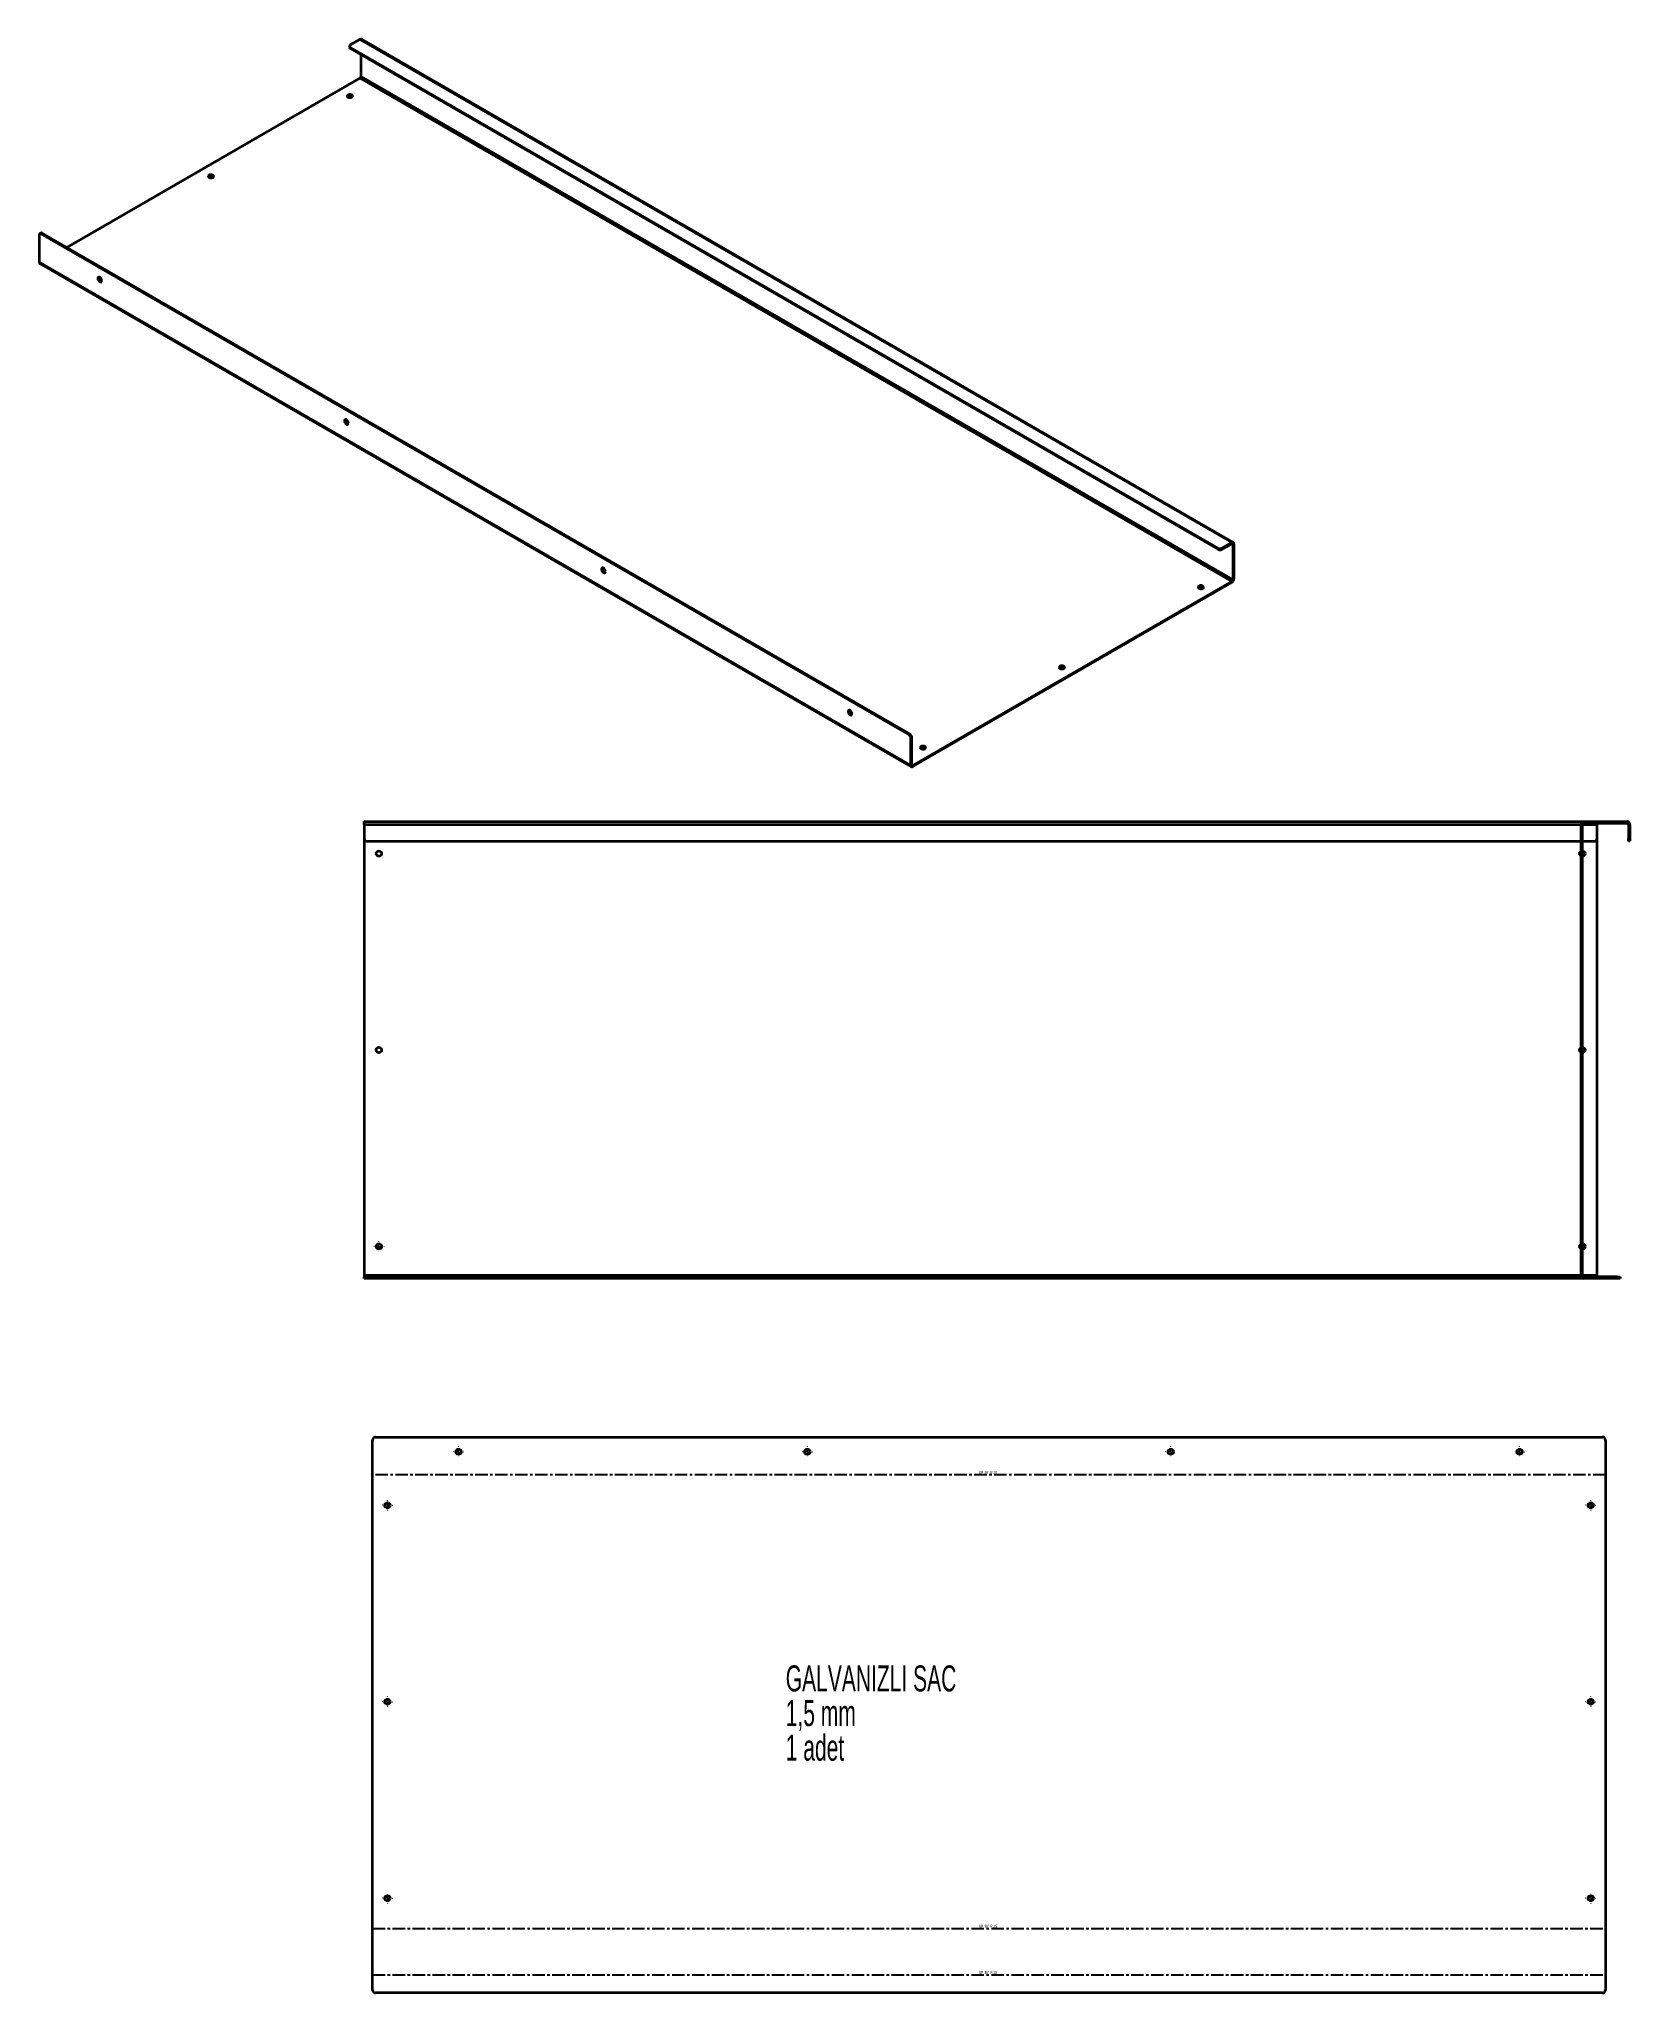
# Model space of a CAD drawing. Header units: millimetres. Extents: x -831 to 789, y -454 to 1535.
import ezdxf

# ---------------------------------------------------------------- set-up
doc = ezdxf.new("R2010")
doc.units = ezdxf.units.MM
doc.linetypes.add('CENTERX2', pattern=[20.32, 12.7, -2.54, 2.54, -2.54])
doc.styles.add('SLDTEXTSTYLE0', font='TXT', dxfattribs={"width": 0.605})
doc.styles.add('SLDTEXTSTYLE1', font='TXT', dxfattribs={"width": 0.5675})

# ---------------------------------------------------------------- blocks, each defined once
blk = doc.blocks.new('SW_NOTE_0')
at = {"color": 0, "linetype": 'Continuous', "lineweight": 0, "attachment_point": 1, "style": 'SLDTEXTSTYLE0'}
for s, insert, char_height in [('GALVANIZLI SAC', (0, 34.1), 26.458), ('1,5 mm', (0, -1.2), 26.46), ('1 adet', (0, -36.4), 26.46)]:
    blk.add_mtext(s, dxfattribs=dict(at, insert=insert, char_height=char_height))
blk = doc.blocks.new('SW_CENTERMARKSYMBOL_0')
at = {"color": 0, "linetype": 'Continuous', "lineweight": 18}
for p, q in [((-5, 0), (-5.25, 0)), ((0, 0), (-2.5, 0)), ((0, 5), (0, 5.25)), ((0, 0), (0, 2.5)), ((0, 0), (0, -2.5)), ((0, 0), (2.5, 0)), ((5, 0), (5.25, 0)), ((0, -5), (0, -5.25))]:
    blk.add_line(p, q, dxfattribs=at)
blk = doc.blocks.new('SW_CENTERMARKSYMBOL_1')
at = {"color": 0, "linetype": 'Continuous', "lineweight": 18}
for p, q in [((-5, 0), (-5.25, 0)), ((0, 0), (-2.5, 0)), ((0, 5), (0, 5.25)), ((0, 0), (0, 2.5)), ((0, 0), (0, -2.5)), ((0, 0), (2.5, 0)), ((5, 0), (5.25, 0)), ((0, -5), (0, -5.25))]:
    blk.add_line(p, q, dxfattribs=at)
blk = doc.blocks.new('SW_CENTERMARKSYMBOL_2')
at = {"color": 0, "linetype": 'Continuous', "lineweight": 18}
for p, q in [((-5, 0), (-5.25, 0)), ((0, 0), (-2.5, 0)), ((0, 5), (0, 5.25)), ((0, 0), (0, 2.5)), ((0, 0), (0, -2.5)), ((0, 0), (2.5, 0)), ((5, 0), (5.25, 0)), ((0, -5), (0, -5.25))]:
    blk.add_line(p, q, dxfattribs=at)
blk = doc.blocks.new('SW_CENTERMARKSYMBOL_3')
at = {"color": 0, "linetype": 'Continuous', "lineweight": 18}
for p, q in [((-5, 0), (-5.25, 0)), ((0, 0), (-2.5, 0)), ((0, 5), (0, 5.25)), ((0, 0), (0, 2.5)), ((0, 0), (0, -2.5)), ((0, 0), (2.5, 0)), ((5, 0), (5.25, 0)), ((0, -5), (0, -5.25))]:
    blk.add_line(p, q, dxfattribs=at)
blk = doc.blocks.new('SW_CENTERMARKSYMBOL_4')
at = {"color": 0, "linetype": 'Continuous', "lineweight": 18}
for p, q in [((-5, 0), (-5.25, 0)), ((0, 0), (-2.5, 0)), ((0, 5), (0, 5.25)), ((0, 0), (0, 2.5)), ((0, 0), (0, -2.5)), ((0, 0), (2.5, 0)), ((5, 0), (5.25, 0)), ((0, -5), (0, -5.25))]:
    blk.add_line(p, q, dxfattribs=at)
blk = doc.blocks.new('SW_CENTERMARKSYMBOL_5')
at = {"color": 0, "linetype": 'Continuous', "lineweight": 18}
for p, q in [((-5, 0), (-5.25, 0)), ((0, 0), (-2.5, 0)), ((0, 5), (0, 5.25)), ((0, 0), (0, 2.5)), ((0, 0), (0, -2.5)), ((0, 0), (2.5, 0)), ((5, 0), (5.25, 0)), ((0, -5), (0, -5.25))]:
    blk.add_line(p, q, dxfattribs=at)
blk = doc.blocks.new('SW_CENTERMARKSYMBOL_6')
at = {"color": 0, "linetype": 'Continuous', "lineweight": 18}
for p, q in [((-5, 0), (-5.25, 0)), ((0, 0), (-2.5, 0)), ((0, 5), (0, 5.25)), ((0, 0), (0, 2.5)), ((0, 0), (0, -2.5)), ((0, 0), (2.5, 0)), ((5, 0), (5.25, 0)), ((0, -5), (0, -5.25))]:
    blk.add_line(p, q, dxfattribs=at)
blk = doc.blocks.new('SW_CENTERMARKSYMBOL_7')
at = {"color": 0, "linetype": 'Continuous', "lineweight": 18}
for p, q in [((-5, 0), (-5.25, 0)), ((0, 0), (-2.5, 0)), ((0, 5), (0, 5.25)), ((0, 0), (0, 2.5)), ((0, 0), (0, -2.5)), ((0, 0), (2.5, 0)), ((5, 0), (5.25, 0)), ((0, -5), (0, -5.25))]:
    blk.add_line(p, q, dxfattribs=at)
blk = doc.blocks.new('SW_CENTERMARKSYMBOL_8')
at = {"color": 0, "linetype": 'Continuous', "lineweight": 18}
for p, q in [((-5, 0), (-5.25, 0)), ((0, 0), (-2.5, 0)), ((0, 5), (0, 5.25)), ((0, 0), (0, 2.5)), ((0, 0), (0, -2.5)), ((0, 0), (2.5, 0)), ((5, 0), (5.25, 0)), ((0, -5), (0, -5.25))]:
    blk.add_line(p, q, dxfattribs=at)
blk = doc.blocks.new('SW_CENTERMARKSYMBOL_9')
at = {"color": 0, "linetype": 'Continuous', "lineweight": 18}
for p, q in [((-5, 0), (-5.25, 0)), ((0, 0), (-2.5, 0)), ((0, 5), (0, 5.25)), ((0, 0), (0, 2.5)), ((0, 0), (0, -2.5)), ((0, 0), (2.5, 0)), ((5, 0), (5.25, 0)), ((0, -5), (0, -5.25))]:
    blk.add_line(p, q, dxfattribs=at)
blk = doc.blocks.new('SW_CENTERMARKSYMBOL_10')
at = {"color": 0, "linetype": 'Continuous', "lineweight": 18}
for p, q in [((-5, 0), (-5.25, 0)), ((0, 0), (-2.5, 0)), ((0, 5), (0, 5.25)), ((0, 0), (0, 2.5)), ((0, 0), (0, -2.5)), ((0, 0), (2.5, 0)), ((5, 0), (5.25, 0)), ((0, -5), (0, -5.25))]:
    blk.add_line(p, q, dxfattribs=at)

msp = doc.modelspace()

# ---------------------------------------------------------------- linework, layer by layer
at = {"color": 7, "linetype": 'Continuous', "lineweight": 35}
for p, q in [((-503.9, 1534.7), (-513.8, 1529)), ((-503.9, 1534.7), (383.5, 1022.4)), ((385, 1022.6), (-502.4, 1534.9)), ((-514.6, 1527.8), (-514.6, 1526.6)), ((-513.8, 1526.6), (369.4, 1016.7)), ((-513.8, 1526.6), (-513.8, 1525.3)), ((-513.8, 1525.3), (369.4, 1015.5)), ((-502.8, 1497), (-502.8, 1519)), ((-503.9, 1495.1), (-802.3, 1322.9)), ((-503.9, 1495.1), (383.5, 982.8)), ((384.6, 984.7), (-502.8, 1497)), ((-830.6, 1335.5), (-830.6, 1307.8)), ((-828.9, 1337.5), (-829.9, 1336.9)), ((-827.4, 1337.4), (-828.4, 1336.8)), ((54.7, 826.9), (-828.4, 1336.8)), ((55.8, 827.5), (-827.4, 1337.4)), ((56.9, 795.5), (-830.6, 1307.8)), ((-829.9, 1306.4), (57.5, 794.1)), ((369.4, 1015.5), (369.4, 1016.7)), ((373.6, 1016.7), (383.5, 1022.4)), ((373.6, 1015.5), (383.5, 1021.2)), ((373.6, 1016.7), (373.6, 1015.5)), ((383.5, 1021.2), (383.5, 1022.4)), ((383.5, 1021.2), (384.6, 1020.6)), ((384.6, 1020.6), (385.7, 1021.2)), ((384.6, 1020.6), (384.6, 984.7)), ((385.7, 1021.2), (385.7, 985.3)), ((59, 795.5), (383.5, 982.8)), ((59, 794.2), (383.5, 981.6)), ((383.5, 982.8), (383.5, 981.6)), ((384.6, 984.7), (385.7, 985.3)), ((54.7, 826.9), (55.8, 827.5)), ((57.9, 823.8), (56.9, 823.2)), ((56.9, 795.5), (56.9, 823.2)), ((57.9, 796.1), (57.9, 823.8)), ((57.9, 796.1), (56.9, 795.5)), ((59, 795.5), (57.9, 796.1)), ((59, 795.5), (59, 794.2)), ((-499.6, 735.2), (-499.6, 738.2)), ((-499.6, 738.2), (755.4, 738.2)), ((741.9, 736.7), (741.9, 738.2)), ((741.9, 738.2), (785.9, 738.2)), ((741.9, 736.7), (785.9, 736.7)), ((755.4, 738.2), (755.4, 735.2)), ((785.9, 736.7), (785.9, 738.2)), ((-499.6, 735.2), (-499.6, 721.2)), ((-499.6, 735.2), (755.4, 735.2)), ((-499.6, 721.2), (-499.6, 276.2)), ((-496.6, 718.2), (752.4, 718.2)), ((740.4, 735.2), (738.9, 735.2)), ((738.9, 735.2), (738.9, 276.2)), ((740.4, 735.2), (740.4, 276.2)), ((755.4, 721.2), (755.4, 735.2)), ((755.4, 276.2), (755.4, 721.2)), ((787.4, 735.2), (788.9, 735.2)), ((787.4, 735.2), (787.4, 721.2)), ((787.4, 721.2), (788.9, 721.2)), ((787.4, 718.2), (787.4, 721.2)), ((788.9, 718.2), (787.4, 718.2)), ((788.9, 735.2), (788.9, 721.2)), ((788.9, 721.2), (788.9, 718.2)), ((-499.6, 276.2), (-499.6, 274.7)), ((755.4, 276.2), (-499.6, 276.2)), ((-499.6, 273.2), (-499.6, 274.7)), ((-499.6, 274.7), (-496.6, 274.7)), ((-496.6, 273.2), (-499.6, 273.2)), ((-496.6, 274.7), (-496.6, 273.2)), ((752.4, 274.7), (-496.6, 274.7)), ((752.4, 273.2), (-496.6, 273.2)), ((740.4, 276.2), (738.9, 276.2)), ((741.9, 274.7), (741.9, 273.2)), ((775.9, 274.7), (741.9, 274.7)), ((775.9, 273.2), (741.9, 273.2)), ((752.4, 273.2), (752.4, 274.7)), ((752.4, 274.7), (755.4, 274.7)), ((755.4, 273.2), (752.4, 273.2)), ((755.4, 274.7), (755.4, 276.2)), ((755.4, 274.7), (755.4, 273.2)), ((775.9, 273.2), (775.9, 274.7)), ((775.9, 274.7), (778.9, 274.7)), ((778.9, 273.2), (775.9, 273.2)), ((778.9, 274.7), (778.9, 273.2)), ((-491, -451.4), (-491, 108.6)), ((-488, 111.6), (761, 111.6)), ((764, 108.6), (764, -451.4)), ((761, -454.4), (-488, -454.4))]:
    msp.add_line(p, q, dxfattribs=at)
at = {"color": 7, "linetype": 'CENTERX2'}
for p, q in [((764, 73.1), (-491, 73.1)), ((-491, -388.9), (764, -388.9)), ((-491, -435.9), (764, -435.9))]:
    msp.add_line(p, q, dxfattribs=at)
at = {"color": 7, "linetype": 'Continuous', "lineweight": 35, "flags": 128}
for points in [[(-516.1, 1475.8), (-515.2, 1475.5), (-514.3, 1475.4), (-513.2, 1475.5), (-512.4, 1475.7), (-511.7, 1476.2), (-511.4, 1476.7), (-511.4, 1477.3), (-511.9, 1477.9), (-512.6, 1478.3), (-513.5, 1478.5), (-514.5, 1478.5), (-515.5, 1478.4), (-516.2, 1478), (-516.7, 1477.5), (-516.9, 1476.9), (-516.6, 1476.3), (-516.1, 1475.8)], [(-657.5, 1394.2), (-656.7, 1393.9), (-655.7, 1393.7), (-654.7, 1393.8), (-653.8, 1394.1), (-653.1, 1394.6), (-652.8, 1395.1), (-652.9, 1395.7), (-653.3, 1396.2), (-654, 1396.6), (-654.9, 1396.9), (-655.9, 1396.9), (-656.9, 1396.7), (-657.7, 1396.3), (-658.2, 1395.8), (-658.3, 1395.3), (-658.1, 1394.7), (-657.5, 1394.2)], [(-766.7, 1288.9), (-766.9, 1289.8), (-767.2, 1290.7), (-767.8, 1291.5), (-768.5, 1292.1), (-769.2, 1292.5), (-769.9, 1292.5), (-770.3, 1292.1), (-770.6, 1291.5), (-770.6, 1290.7), (-770.3, 1289.8), (-769.9, 1288.9), (-769.2, 1288.2), (-768.5, 1287.7), (-767.8, 1287.5), (-767.2, 1287.7), (-766.9, 1288.2), (-766.7, 1288.9)], [(-769.6, 1291.7), (-769.4, 1292.5), (-769.4, 1292.5)], [(-515.7, 1144), (-515.8, 1144.9), (-516.2, 1145.8), (-516.8, 1146.6), (-517.5, 1147.2), (-518.2, 1147.6), (-518.8, 1147.6), (-519.3, 1147.2), (-519.6, 1146.6), (-519.6, 1145.8), (-519.3, 1144.9), (-518.8, 1144), (-518.2, 1143.2), (-517.5, 1142.8), (-516.8, 1142.6), (-516.2, 1142.8), (-515.8, 1143.2), (-515.7, 1144)], [(-518.5, 1146.8), (-518.4, 1147.6), (-518.4, 1147.6)], [(-254.1, 992.9), (-254.2, 993.8), (-254.6, 994.7), (-255.2, 995.6), (-255.8, 996.2), (-256.6, 996.5), (-257.2, 996.5), (-257.7, 996.2), (-257.9, 995.6), (-257.9, 994.8), (-257.7, 993.8), (-257.2, 992.9), (-256.6, 992.2), (-255.8, 991.7), (-255.2, 991.6), (-254.6, 991.7), (-254.2, 992.2), (-254.1, 992.9)], [(-256.9, 995.8), (-256.8, 996.5), (-256.8, 996.6)], [(350.1, 975.8), (351, 975.5), (352, 975.3), (353, 975.4), (353.8, 975.7), (354.5, 976.1), (354.8, 976.7), (354.8, 977.3), (354.4, 977.8), (353.6, 978.2), (352.7, 978.5), (351.7, 978.5), (350.7, 978.3), (350, 977.9), (349.5, 977.4), (349.3, 976.8), (349.6, 976.3), (350.1, 975.8)], [(208.7, 894.2), (209.6, 893.8), (210.5, 893.7), (211.5, 893.8), (212.4, 894.1), (213.1, 894.5), (213.4, 895.1), (213.3, 895.6), (212.9, 896.2), (212.2, 896.6), (211.3, 896.8), (210.3, 896.8), (209.3, 896.7), (208.5, 896.3), (208.1, 895.8), (207.9, 895.2), (208.1, 894.6), (208.7, 894.2)], [(-3.1, 848), (-3.2, 848.9), (-3.6, 849.8), (-4.1, 850.7), (-4.8, 851.3), (-5.5, 851.6), (-6.2, 851.6), (-6.7, 851.3), (-6.9, 850.7), (-6.9, 849.8), (-6.7, 848.9), (-6.2, 848), (-5.5, 847.3), (-4.8, 846.8), (-4.1, 846.6), (-3.6, 846.8), (-3.2, 847.3), (-3.1, 848)], [(-5.9, 850.9), (-5.8, 851.6), (-5.7, 851.7)], [(67.3, 812.5), (68.1, 812.2), (69.1, 812), (70.1, 812.1), (71, 812.4), (71.6, 812.9), (72, 813.4), (71.9, 814), (71.5, 814.5), (70.8, 814.9), (69.9, 815.2), (68.9, 815.2), (67.9, 815), (67.1, 814.6), (66.6, 814.1), (66.5, 813.6), (66.7, 813), (67.3, 812.5)]]:
    msp.add_lwpolyline(points, dxfattribs=at)
at = {"color": 7, "linetype": 'Continuous', "lineweight": 35}
for centre in [(-484.6, 705.7), (740.4, 705.7), (-484.6, 505.7), (740.4, 505.7), (-484.6, 305.7), (740.4, 305.7), (-403.5, 96.6), (-48.5, 96.6), (321.5, 96.6), (676.5, 96.6), (-476, 42.1), (749, 42.1), (-476, -157.9), (749, -157.9), (-476, -357.9), (749, -357.9)]:
    msp.add_circle(centre, 2.75, dxfattribs=at)
for centre, radius, start, end in [((-503, 1533.5), 1.51, 65.6929, 125.6176), ((-513.3, 1527.8), 1.31, 110.7834, 249.2166), ((-513.1, 1526.7), 1.51, 185.6948, 245.6253), ((-505.1, 1497.1), 2.31, 302.6055, 357.3945), ((-514.1, 1473.8), 3.58, 44.8531, 135.1469), ((-655.5, 1392.2), 3.58, 44.8531, 135.1469), ((-829.3, 1335.7), 1.31, 50.7967, 189.214), ((-828.3, 1336.1), 1.51, 54.3824, 114.3071), ((-829.1, 1307.6), 1.48, 173.7012, 234.9867), ((-765.9, 1291.6), 3.65, 178.3449, 254.6462), ((-514.9, 1146.7), 3.65, 178.3449, 254.6462), ((371.5, 1020.8), 4.61, 242.6097, 297.3903), ((371.5, 1019.6), 4.61, 242.6097, 297.3903), ((384.4, 1021.4), 1.31, 350.786, 129.2033), ((384, 1020.7), 0.655, 350.786, 129.2033), ((-253.3, 995.7), 3.65, 178.3449, 254.6462), ((352.1, 973.8), 3.58, 44.8531, 135.1469), ((381.1, 985.5), 4.61, 302.6055, 357.3945), ((382.3, 984.8), 2.31, 302.6055, 357.3945), ((210.7, 892.1), 3.58, 44.8531, 135.1469), ((-2.2, 850.8), 3.65, 178.3449, 254.6462), ((52.3, 823), 4.61, 2.6055, 57.3945), ((53.3, 823.6), 4.61, 2.6055, 57.3945), ((58.6, 796), 0.655, 170.786, 309.2033), ((69.2, 810.5), 3.58, 44.8531, 135.1469), ((58.2, 795.3), 1.31, 170.786, 309.2033), ((741.9, 735.2), 3, 90, 180), ((741.9, 735.2), 1.5, 90, 180), ((785.9, 735.2), 3, 360, 90), ((785.9, 735.2), 1.5, 0, 90), ((-496.6, 721.2), 3, 180, 270), ((752.4, 721.2), 3, 270, 0), ((741.9, 276.2), 3, 180, 270), ((741.9, 276.2), 1.5, 180, 270), ((-488, 108.6), 3, 90, 180), ((761, 108.6), 3, 0, 90), ((-488, -451.4), 3, 180, 270), ((761, -451.4), 3, 270, 0)]:
    msp.add_arc(centre, radius, start, end, dxfattribs=at)

# ---------------------------------------------------------------- block references
at = {"color": 7, "linetype": 'Continuous', "lineweight": 0}
for name, p in [('SW_CENTERMARKSYMBOL_0', (-484.6, 305.7)), ('SW_NOTE_0', (-70.5, -155))]:
    msp.add_blockref(name, p, dxfattribs=at)
at = {"color": 7, "linetype": 'Continuous', "lineweight": 18}
for name, p in [('SW_CENTERMARKSYMBOL_1', (-403.5, 96.6)), ('SW_CENTERMARKSYMBOL_2', (-48.5, 96.6)), ('SW_CENTERMARKSYMBOL_3', (321.5, 96.6)), ('SW_CENTERMARKSYMBOL_4', (676.5, 96.6)), ('SW_CENTERMARKSYMBOL_8', (-476, 42.1)), ('SW_CENTERMARKSYMBOL_9', (749, 42.1)), ('SW_CENTERMARKSYMBOL_5', (-476, -157.9)), ('SW_CENTERMARKSYMBOL_6', (749, -157.9)), ('SW_CENTERMARKSYMBOL_7', (-476, -357.9)), ('SW_CENTERMARKSYMBOL_10', (749, -357.9))]:
    msp.add_blockref(name, p, dxfattribs=at)

# ---------------------------------------------------------------- texts
at = {"color": 7, "linetype": 'Continuous', "lineweight": 0, "char_height": 3, "attachment_point": 2, "style": 'SLDTEXTSTYLE1'}
for insert in [(135.6, 77), (135.6, -385), (135.6, -432)]:
    msp.add_mtext('UP  90°  R 1.5', dxfattribs=dict(at, insert=insert))

doc.saveas('drawing.dxf')
